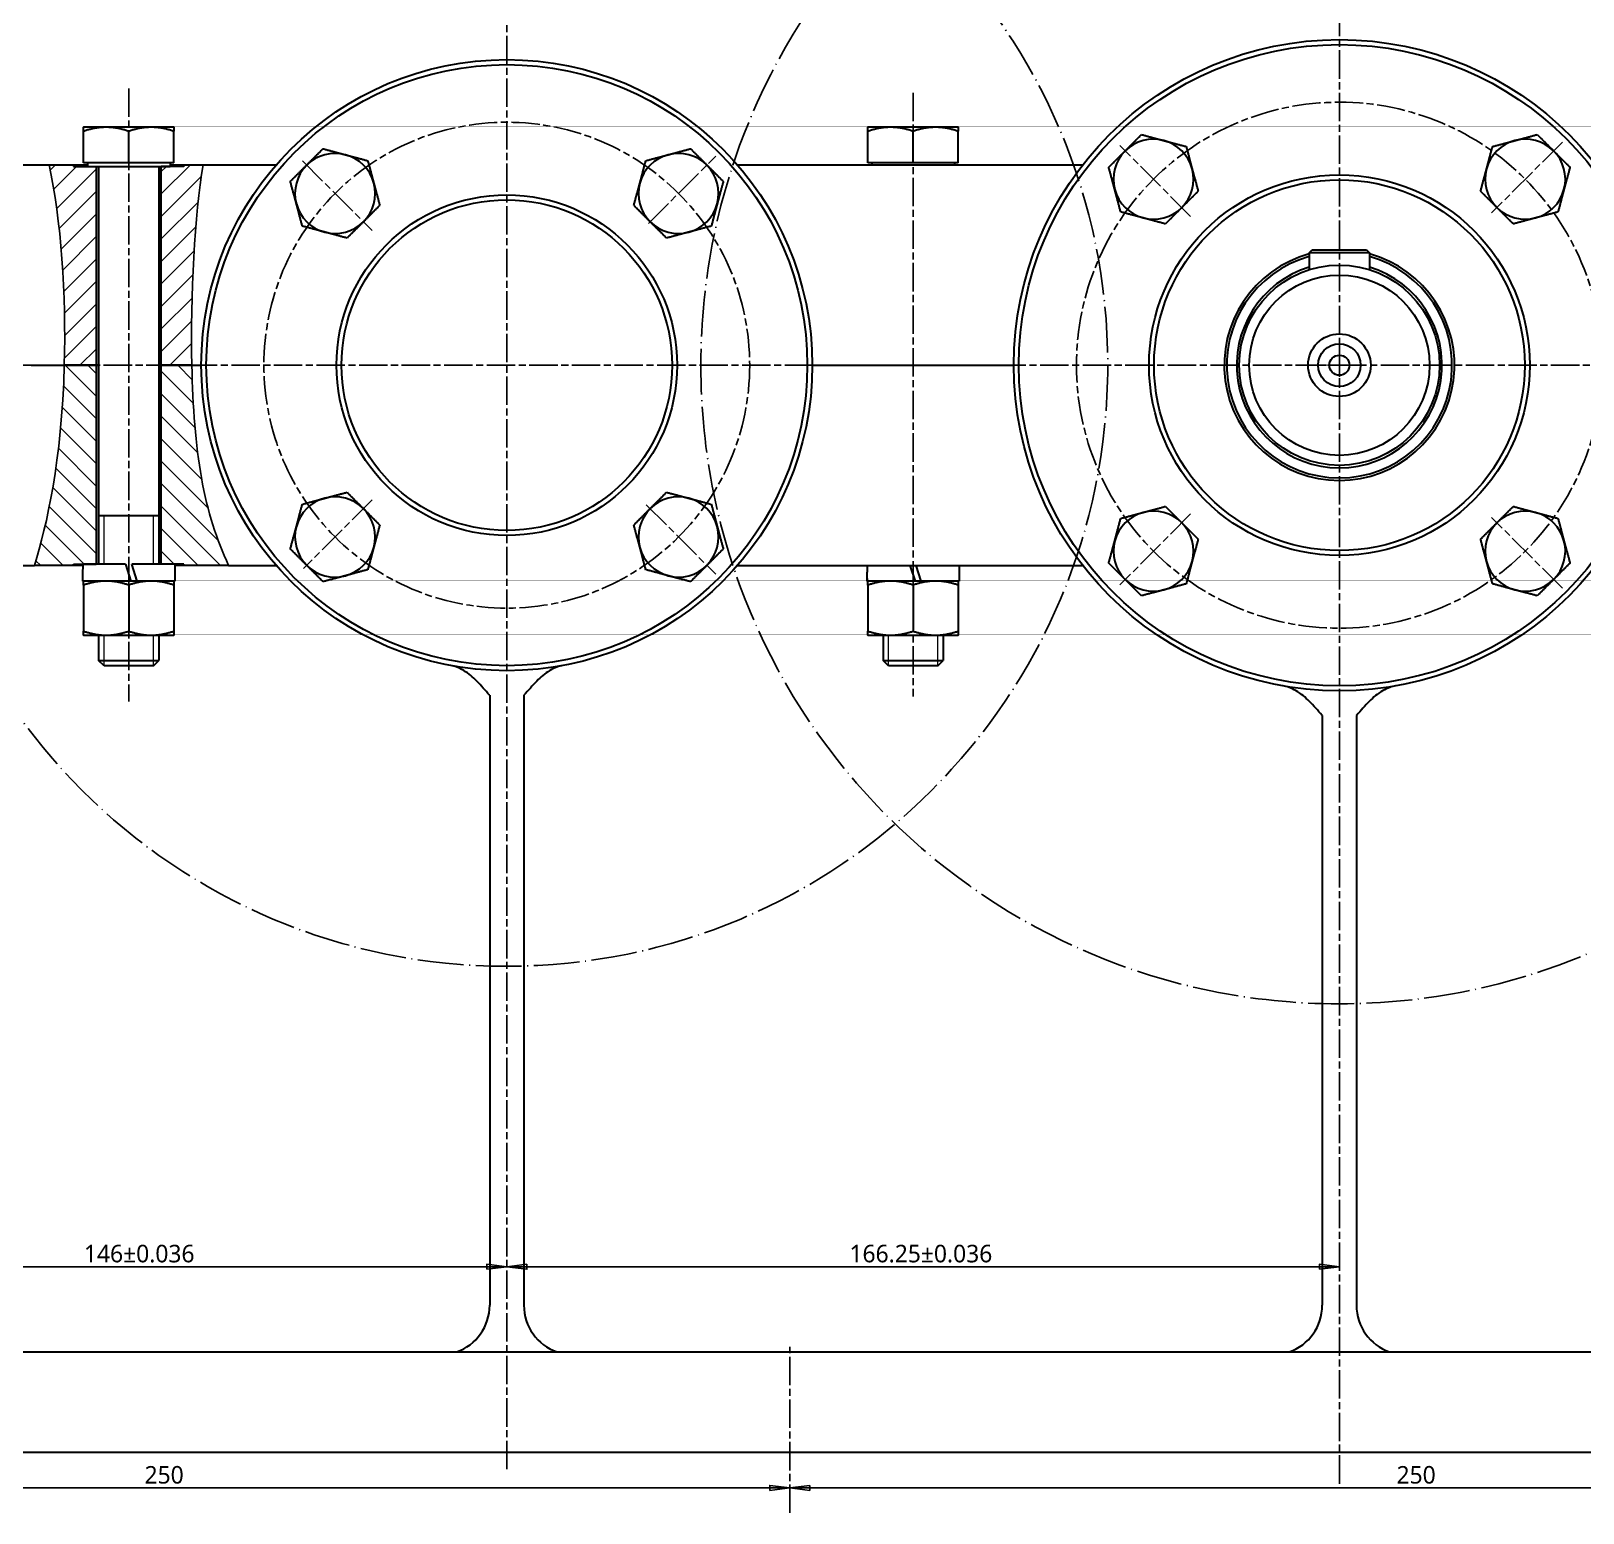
# Model space of a CAD drawing. Header units: millimetres. Extents: x -89 to 1313, y -72 to 900.
# Drawn here: x 196 to 505.9, y 394.2 to 690.1 of the extents above; entities that cross this region are included whole.
import ezdxf

# ---------------------------------------------------------------- set-up
doc = ezdxf.new("R2010")
doc.units = ezdxf.units.MM
doc.linetypes.add('CHAIN', pattern=[0.3543, 0.2362, -0.0295, 0.0591, -0.0295])
doc.linetypes.add('LONG_DASH_DOTTED', pattern=[0.6004, 0.4724, -0.0591, 0.0098, -0.0591])
for name, color, linetype, lineweight in [('中心标记 (ISO)', 7, 'LONG_DASH_DOTTED', 25), ('中心线 (ISO)', 7, 'CHAIN', 25), ('剖面线 (ISO)', 7, 'Continuous', 18), ('可见 (ISO)', 7, 'Continuous', 30), ('可见窄的 (ISO)', 7, 'Continuous', 9), ('尺寸 (ISO)', 7, 'Continuous', 25), ('折线 (ISO)', 7, 'Continuous', 25), ('草图几何图元 (ISO)', 7, 'Continuous', 25)]:
    doc.layers.add(name, color=color, linetype=linetype, lineweight=lineweight)
doc.styles.add('注释文本 (ISO)', font='Microsoft YaHei.ttf')
doc.dimstyles.new('默认 (GB)', dxfattribs={"dimtxt": 3.5, "dimasz": 4, "dimexe": 5, "dimexo": 0, "dimgap": 0.75, "dimtad": 1, "dimrnd": 1e-08, "dimdsep": 46, "dimtxsty": '注释文本 (ISO)', "dimblk": 'Filled-1', "dimcen": 0.09, "dimdle": 10, "dimclrd": 256, "dimclre": 256, "dimclrt": 256, "dimaunit": 1, "dimadec": 3, "dimazin": 2, "dimtfac": 1, "dimtmove": 0, "dimatfit": 3, "dimldrblk": 'Filled-1', "dimfxl": 1, "dimtolj": 1, "dimtzin": 0, "dimlwd": -1, "dimlwe": -1, "dimarcsym": 0})
pattern_1 = [(45, (0, 0), (-2.245064, 2.245064), [])]
pattern_2 = [(135, (0, 0), (-2.245064, -2.245064), [])]

# ---------------------------------------------------------------- blocks, each defined once
blk = doc.blocks.new('Filled-1')
at = {"color": 0}
for p, q in [((0, 0), (-1, 0.125)), ((-1, 0.125), (-1, -0.125)), ((-1, 0), (0, 0)), ((-1, -0.125), (0, 0))]:
    blk.add_line(p, q, dxfattribs=at)
at = {"color": 0, "flags": 128}
blk.add_lwpolyline([(-1, -0.125), (0, 0), (-1, 0.125), (-1, -0.125)], dxfattribs=at)
at = {"color": 0}
blk.add_solid([(-1, -0.125), (0, 0), (-1, 0.125), (-1, -0.125)], dxfattribs=at)
blk = doc.blocks.new('*D8')
at = {"layer": 'Defpoints', "color": 0, "transparency": 16777216}
for p in [(97.5, 410.78), (347.5, 399.2), (347.5, 399.2)]:
    blk.add_point(p, dxfattribs=at)
at = {"layer": '尺寸 (ISO)', "transparency": 16777216}
blk.add_line((101.5, 399.2), (343.5, 399.2), dxfattribs=at)
at = {"layer": '尺寸 (ISO)', "transparency": 16777216, "xscale": 4, "yscale": 4, "zscale": 4, "rotation": 180}
blk.add_blockref('Filled-1', (97.5, 399.2), dxfattribs=at)
at = {"layer": '尺寸 (ISO)', "transparency": 16777216, "xscale": 4, "yscale": 4, "zscale": 4}
blk.add_blockref('Filled-1', (347.5, 399.2), dxfattribs=at)
at = {"layer": '尺寸 (ISO)', "transparency": 16777216, "insert": (218.66, 403.57), "char_height": 3.5, "attachment_point": 1, "style": '注释文本 (ISO)'}
blk.add_mtext('\\A1;250', dxfattribs=at)
blk = doc.blocks.new('*D10')
at = {"layer": 'Defpoints', "color": 0, "transparency": 16777216}
for p in [(145, 443.35), (291, 443.35), (291, 443.35)]:
    blk.add_point(p, dxfattribs=at)
at = {"layer": '尺寸 (ISO)', "transparency": 16777216}
blk.add_line((149, 443.35), (287, 443.35), dxfattribs=at)
at = {"layer": '尺寸 (ISO)', "transparency": 16777216, "xscale": 4, "yscale": 4, "zscale": 4, "rotation": 180}
blk.add_blockref('Filled-1', (145, 443.35), dxfattribs=at)
at = {"layer": '尺寸 (ISO)', "transparency": 16777216, "xscale": 4, "yscale": 4, "zscale": 4}
blk.add_blockref('Filled-1', (291, 443.35), dxfattribs=at)
at = {"layer": '尺寸 (ISO)', "transparency": 16777216, "insert": (206.56, 447.74), "char_height": 3.5, "attachment_point": 1, "style": '注释文本 (ISO)'}
blk.add_mtext('\\A1;146±0.036', dxfattribs=at)
blk = doc.blocks.new('*D11')
at = {"layer": 'Defpoints', "color": 0, "transparency": 16777216}
for p in [(291, 443.35), (457.25, 443.35), (457.25, 443.35)]:
    blk.add_point(p, dxfattribs=at)
at = {"layer": '尺寸 (ISO)', "transparency": 16777216}
blk.add_line((295, 443.35), (453.25, 443.35), dxfattribs=at)
at = {"layer": '尺寸 (ISO)', "transparency": 16777216, "xscale": 4, "yscale": 4, "zscale": 4, "rotation": 180}
blk.add_blockref('Filled-1', (291, 443.35), dxfattribs=at)
at = {"layer": '尺寸 (ISO)', "transparency": 16777216, "xscale": 4, "yscale": 4, "zscale": 4}
blk.add_blockref('Filled-1', (457.25, 443.35), dxfattribs=at)
at = {"layer": '尺寸 (ISO)', "transparency": 16777216, "insert": (359.42, 447.74), "char_height": 3.5, "attachment_point": 1, "style": '注释文本 (ISO)'}
blk.add_mtext('\\A1;166.25±0.036', dxfattribs=at)
blk = doc.blocks.new('*D12')
at = {"layer": 'Defpoints', "color": 0, "transparency": 16777216}
for p in [(347.5, 399.2), (597.5, 399.2), (597.5, 399.2)]:
    blk.add_point(p, dxfattribs=at)
at = {"layer": '尺寸 (ISO)', "transparency": 16777216}
blk.add_line((351.5, 399.2), (593.5, 399.2), dxfattribs=at)
at = {"layer": '尺寸 (ISO)', "transparency": 16777216, "xscale": 4, "yscale": 4, "zscale": 4, "rotation": 180}
blk.add_blockref('Filled-1', (347.5, 399.2), dxfattribs=at)
at = {"layer": '尺寸 (ISO)', "transparency": 16777216, "xscale": 4, "yscale": 4, "zscale": 4}
blk.add_blockref('Filled-1', (597.5, 399.2), dxfattribs=at)
at = {"layer": '尺寸 (ISO)', "transparency": 16777216, "insert": (468.66, 403.57), "char_height": 3.5, "attachment_point": 1, "style": '注释文本 (ISO)'}
blk.add_mtext('\\A1;250', dxfattribs=at)

msp = doc.modelspace()

# ---------------------------------------------------------------- hatches: boundary and pattern name
at = {"layer": '剖面线 (ISO)'}
h = msp.add_hatch(dxfattribs=at)
h.set_pattern_fill('ANSI31', color=256, scale=25.4, style=0)
h.set_pattern_definition(pattern_1)
edge = h.paths.add_edge_path()
edge.add_spline(control_points=[(202.6414, 623.3539), (203.0304, 637.4874), (202.0024, 652.4348), (199.586, 663.3539)], knot_values=[0.05027142, 0.05027142, 0.05027142, 0.05027142, 4.28622784, 4.28622784, 4.28622784, 4.28622784], degree=3, periodic=0)
edge.add_line((199.586, 663.3539), (204.4967, 663.3539))
edge.add_line((204.4967, 663.3539), (204.4967, 663.0539))
edge.add_line((204.4967, 663.0539), (208.9967, 663.0539))
edge.add_line((208.9967, 663.0539), (208.9967, 623.3539))
edge.add_line((208.9967, 623.3539), (202.6414, 623.3539))
h = msp.add_hatch(dxfattribs=at)
h.set_pattern_fill('ANSI31', color=256, scale=25.4, style=0)
h.set_pattern_definition(pattern_1)
edge = h.paths.add_edge_path()
edge.add_spline(control_points=[(230.3716, 663.3539), (228.671, 653.5171), (227.8233, 637.2469), (228.1096, 623.3539)], knot_values=[0, 0, 0, 0, 2.99481282, 2.99481282, 2.99481282, 2.99481282], degree=3, periodic=0)
edge.add_line((228.1096, 623.3539), (221.9967, 623.3539))
edge.add_line((221.9967, 623.3539), (221.9967, 663.0539))
edge.add_line((221.9967, 663.0539), (226.4967, 663.0539))
edge.add_line((226.4967, 663.0539), (226.4967, 663.3539))
edge.add_line((226.4967, 663.3539), (230.3716, 663.3539))
h = msp.add_hatch(dxfattribs=at)
h.set_pattern_fill('ANSI31', color=256, scale=25.4, angle=90, style=0)
h.set_pattern_definition(pattern_2)
edge = h.paths.add_edge_path()
edge.add_spline(control_points=[(196.6997, 583.3539), (199.1386, 591.537), (202.1109, 604.0732), (202.6414, 623.3539)], knot_values=[0, 0, 0, 0, 2.56165419, 2.56165419, 2.56165419, 2.56165419], degree=3, periodic=0)
edge.add_line((202.6414, 623.3539), (208.9967, 623.3539))
edge.add_line((208.9967, 623.3539), (208.9967, 583.6539))
edge.add_line((208.9967, 583.6539), (204.4967, 583.6539))
edge.add_line((204.4967, 583.6539), (204.4967, 583.3539))
edge.add_line((204.4967, 583.3539), (196.6997, 583.3539))
h = msp.add_hatch(dxfattribs=at)
h.set_pattern_fill('ANSI31', color=256, scale=25.4, angle=90, style=0)
h.set_pattern_definition(pattern_2)
edge = h.paths.add_edge_path()
edge.add_spline(control_points=[(228.1096, 623.3539), (228.2818, 614.9998), (228.8575, 607.4138), (231.2629, 593.876), (233.0752, 588.6537), (235.457, 583.3539)], knot_values=[0.05111608, 0.05111608, 0.05111608, 0.05111608, 2.56709671, 2.56709671, 5.28113389, 5.28113389, 5.28113389, 5.28113389], degree=3, periodic=0)
edge.add_line((235.457, 583.3539), (226.4967, 583.3539))
edge.add_line((226.4967, 583.3539), (226.4967, 583.6539))
edge.add_line((226.4967, 583.6539), (221.9967, 583.6539))
edge.add_line((221.9967, 583.6539), (221.9967, 623.3539))
edge.add_line((221.9967, 623.3539), (228.1096, 623.3539))

# ---------------------------------------------------------------- linework, layer by layer
at = {"layer": '中心标记 (ISO)', "linetype": 'CHAIN', "ltscale": 23.990969}
for p, q in [((427.5482, 653.0524), (413.4196, 667.2079)), ((501.7944, 667.9016), (487.6523, 653.7595)), ((250.218, 664.1326), (264.1267, 650.2239)), ((319.2678, 651.625), (332.716, 665.0732)), ((264.1267, 596.4838), (250.4339, 582.791)), ((318.8507, 595.4999), (332.716, 581.6346)), ((427.5482, 593.6554), (413.4196, 579.4999)), ((501.7944, 578.8062), (487.6523, 592.9483))]:
    msp.add_line(p, q, dxfattribs=at)
at = {"layer": '中心标记 (ISO)', "linetype": 'CHAIN', "ltscale": 10.000767}
for p, q in [((457.2467, 627.8539), (457.2467, 618.8539)), ((461.7467, 623.3539), (452.7467, 623.3539))]:
    msp.add_line(p, q, dxfattribs=at)
at = {"layer": '中心线 (ISO)', "ltscale": 23.990969}
for p, q in [((290.9967, 402.9335), (290.9967, 695.9933)), ((457.2467, 400.0517), (457.2467, 694.5917)), ((215.4967, 678.6035), (215.4967, 556.2394)), ((372.1217, 677.7575), (372.1217, 557.2262)), ((40.4967, 623.3539), (654.4967, 623.3539)), ((347.4967, 394.2076), (347.4967, 427.3539))]:
    msp.add_line(p, q, dxfattribs=at)
for centre, radius in [((457.2467, 623.3539), 52.5), ((290.9967, 623.3539), 48.5)]:
    msp.add_circle(centre, radius, dxfattribs=at)
at = {"layer": '可见 (ISO)'}
for p, q in [((210.9967, 670.854), (206.4967, 670.854)), ((206.4967, 663.754), (206.4967, 670.0501)), ((219.9967, 670.854), (210.9967, 670.854)), ((215.4967, 663.754), (215.4967, 670.0501)), ((224.4967, 670.854), (219.9967, 670.854)), ((224.4967, 663.754), (224.4967, 670.0501)), ((367.6217, 670.854), (363.1217, 670.854)), ((363.1217, 663.754), (363.1217, 670.0501)), ((376.6217, 670.854), (367.6217, 670.854)), ((372.1217, 663.754), (372.1217, 670.0501)), ((381.1217, 670.854), (376.6217, 670.854)), ((381.1217, 663.754), (381.1217, 670.0501)), ((176.6353, 663.3539), (199.586, 663.3539)), ((199.586, 663.3539), (207.2467, 663.3539)), ((204.4967, 663.3539), (204.4967, 663.0539)), ((215.4967, 663.754), (206.4967, 663.754)), ((207.2467, 663.754), (207.2467, 663.0539)), ((224.4967, 663.754), (215.4967, 663.754)), ((223.7467, 663.754), (223.7467, 663.0539)), ((223.7467, 663.3539), (230.3716, 663.3539)), ((226.4967, 663.3539), (226.4967, 663.0539)), ((230.3716, 663.3539), (244.9424, 663.3539)), ((337.051, 663.3539), (406.012, 663.3539)), ((372.1217, 663.754), (363.1217, 663.754)), ((363.8717, 663.754), (363.8717, 663.3539)), ((381.1217, 663.754), (372.1217, 663.754)), ((380.3717, 663.754), (380.3717, 663.3539)), ((204.4967, 663.0539), (208.9967, 663.0539)), ((207.2467, 663.0539), (223.7467, 663.0539)), ((208.9967, 663.0539), (208.9967, 623.3539)), ((209.4967, 663.0539), (209.4967, 583.6539)), ((221.4967, 663.0539), (221.4967, 583.6539)), ((221.9967, 623.3539), (221.9967, 663.0539)), ((226.4967, 663.0539), (221.9967, 663.0539)), ((451.2467, 645.7539), (451.8467, 646.3539)), ((451.2467, 645.7539), (451.2467, 642.4327)), ((463.2467, 645.7539), (451.2467, 645.7539)), ((451.8467, 646.3539), (462.6467, 646.3539)), ((462.6467, 646.3539), (463.2467, 645.7539)), ((463.2467, 645.7539), (463.2467, 642.4327)), ((195.9967, 623.3539), (202.6414, 623.3539)), ((195.9967, 623.3539), (202.6414, 623.3539)), ((202.6414, 623.3539), (208.9967, 623.3539)), ((208.9967, 623.3539), (202.6414, 623.3539)), ((208.9967, 623.3539), (208.9967, 583.6539)), ((208.9967, 623.3539), (209.4967, 623.3539)), ((209.4967, 623.3539), (208.9967, 623.3539)), ((221.4967, 623.3539), (221.9967, 623.3539)), ((221.9967, 623.3539), (221.4967, 623.3539)), ((221.9967, 623.3539), (228.1096, 623.3539)), ((221.9967, 583.6539), (221.9967, 623.3539)), ((228.1096, 623.3539), (221.9967, 623.3539)), ((228.1096, 623.3539), (229.9967, 623.3539)), ((228.1096, 623.3539), (229.9967, 623.3539)), ((351.9967, 623.3539), (392.2467, 623.3539)), ((351.9967, 623.3539), (392.2467, 623.3539)), ((209.4967, 593.3539), (221.4967, 593.3539)), ((176.6353, 583.3539), (196.6997, 583.3539)), ((206.3176, 583.3539), (196.6997, 583.3539)), ((204.4967, 583.6539), (208.9967, 583.6539)), ((204.4967, 583.3539), (204.4967, 583.6539)), ((214.8707, 583.6539), (206.3116, 583.6539)), ((214.8707, 583.6539), (215.9439, 580.2539)), ((224.6907, 583.6539), (216.1107, 583.6539)), ((217.2098, 580.2539), (216.1107, 583.6539)), ((226.4967, 583.6539), (221.9967, 583.6539)), ((224.6907, 583.6539), (224.6967, 580.2539)), ((235.457, 583.3539), (224.6967, 583.3539)), ((226.4967, 583.3539), (226.4967, 583.6539)), ((235.457, 583.3539), (244.9424, 583.3539)), ((337.051, 583.3539), (406.012, 583.3539)), ((371.5017, 583.3539), (372.509, 580.2539)), ((373.749, 580.2539), (372.7417, 583.3539)), ((381.3217, 583.3539), (381.3217, 580.2539)), ((206.2967, 581.4457), (206.2967, 580.2539)), ((206.3049, 580.2539), (206.2967, 580.2539)), ((206.4418, 580.2539), (206.3049, 580.2539)), ((224.6967, 580.2539), (206.4418, 580.2539)), ((362.9217, 581.4457), (362.9217, 580.2539)), ((362.9299, 580.2539), (362.9217, 580.2539)), ((363.0668, 580.2539), (362.9299, 580.2539)), ((381.3217, 580.2539), (363.0668, 580.2539)), ((206.4967, 579.45), (206.4967, 570.2577)), ((215.4967, 579.45), (215.4967, 570.2577)), ((224.4967, 579.45), (224.4967, 570.2577)), ((363.1217, 579.45), (363.1217, 570.2577)), ((372.1217, 579.45), (372.1217, 570.2577)), ((381.1217, 579.45), (381.1217, 570.2577)), ((206.4967, 569.4539), (210.9967, 569.4539)), ((209.4967, 569.4539), (209.4967, 564.4275)), ((210.9967, 569.4539), (219.9967, 569.4539)), ((219.9967, 569.4539), (224.4967, 569.4539)), ((221.4967, 569.4539), (221.4967, 564.4275)), ((363.1217, 569.4539), (367.6217, 569.4539)), ((366.1217, 569.4539), (366.1217, 564.4275)), ((367.6217, 569.4539), (376.6217, 569.4539)), ((376.6217, 569.4539), (381.1217, 569.4539)), ((378.1217, 569.4539), (378.1217, 564.4275)), ((209.4967, 564.4275), (221.4967, 564.4275)), ((210.5703, 563.3539), (209.4967, 564.4275)), ((220.4232, 563.3539), (221.4967, 564.4275)), ((366.1217, 564.4275), (378.1217, 564.4275)), ((367.1953, 563.3539), (366.1217, 564.4275)), ((377.0482, 563.3539), (378.1217, 564.4275)), ((220.4232, 563.3539), (210.5703, 563.3539)), ((377.0482, 563.3539), (367.1953, 563.3539)), ((287.5784, 557.4425), (287.5784, 435.6689)), ((294.4151, 557.4425), (294.4151, 435.6689)), ((453.8284, 553.4374), (453.8284, 435.6689)), ((460.6651, 553.4374), (460.6651, 435.6689)), ((85.4967, 426.3539), (538.4608, 426.3539)), ((85.4967, 406.3539), (547.7744, 406.3539))]:
    msp.add_line(p, q, dxfattribs=at)
for centre, radius in [((457.2467, 623.3539), 65), ((457.2467, 623.3539), 64), ((290.9967, 623.3539), 61), ((290.9967, 623.3539), 60), ((457.2467, 623.3539), 38), ((457.2467, 623.3539), 37), ((290.9967, 623.3539), 34), ((290.9967, 623.3539), 33), ((457.2467, 623.3539), 20), ((457.2467, 623.3539), 18), ((457.2467, 623.3539), 6.25), ((457.2467, 623.3539), 4.25), ((457.2467, 623.3539), 2)]:
    msp.add_circle(centre, radius, dxfattribs=at)
for centre, radius, start, end in [((211.6538, 608.8537), 142.2823, 95.176584, 157.570975), ((420.1236, 660.477), 8, 75, 135), ((420.1236, 660.477), 8, 15, 75), ((494.3698, 660.477), 8, 105, 165), ((494.3698, 660.477), 8, 45, 105), ((256.702, 657.6486), 8, 135, 195), ((256.702, 657.6486), 8, 75, 135), ((256.702, 657.6486), 8, 15, 75), ((325.2914, 657.6486), 8, 105, 165), ((325.2914, 657.6486), 8, 45, 105), ((325.2914, 657.6486), 8, 345, 45), ((420.1236, 660.477), 8, 135, 195), ((494.3698, 660.477), 8, 345, 45), ((420.1236, 660.477), 8, 315, 15), ((494.3698, 660.477), 8, 165, 225), ((256.702, 657.6486), 8, 315, 15), ((325.2914, 657.6486), 8, 165, 225), ((420.1236, 660.477), 8, 195, 255), ((494.3698, 660.477), 8, 285, 345), ((256.702, 657.6486), 8, 195, 255), ((325.2914, 657.6486), 8, 285, 345), ((420.1236, 660.477), 8, 255, 315), ((494.3698, 660.477), 8, 225, 285), ((256.702, 657.6486), 8, 255, 315), ((325.2914, 657.6486), 8, 225, 285), ((457.2467, 623.3539), 23, 105.121665, 74.878335), ((457.2467, 623.3539), 22.5, 105.46601, 74.53399), ((457.2467, 623.3539), 20.5, 107.018647, 72.981353), ((256.702, 589.0592), 8, 105, 165), ((256.702, 589.0592), 8, 45, 105), ((325.2914, 589.0592), 8, 75, 135), ((325.2914, 589.0592), 8, 15, 75), ((256.702, 589.0592), 8, 345, 45), ((325.2914, 589.0592), 8, 135, 195), ((420.1236, 586.2308), 8, 105, 165), ((420.1236, 586.2308), 8, 45, 105), ((494.3698, 586.2308), 8, 75, 135), ((494.3698, 586.2308), 8, 15, 75), ((256.702, 589.0592), 8, 165, 225), ((325.2914, 589.0592), 8, 315, 15), ((420.1236, 586.2308), 8, 345, 45), ((494.3698, 586.2308), 8, 135, 195), ((256.702, 589.0592), 8, 285, 345), ((325.2914, 589.0592), 8, 195, 255), ((420.1236, 586.2308), 8, 165, 225), ((494.3698, 586.2308), 8, 315, 15), ((256.702, 589.0592), 8, 225, 285), ((325.2914, 589.0592), 8, 255, 315), ((420.1236, 586.2308), 8, 285, 345), ((494.3698, 586.2308), 8, 195, 255), ((420.1236, 586.2308), 8, 225, 285), ((494.3698, 586.2308), 8, 255, 315), ((277.7103, 435.6689), 9.8681, 289.273142, 0), ((304.2832, 435.6689), 9.8681, 180, 250.726858), ((443.9603, 435.6689), 9.8681, 289.273142, 0), ((470.5332, 435.6689), 9.8681, 180, 250.726858)]:
    msp.add_arc(centre, radius, start, end, dxfattribs=at)
for centre, start_param in [((215.4967, 581.4457), 1.49284202), ((372.1217, 581.4457), 1.50335391)]:
    msp.add_ellipse(centre, major_axis=(0, 28.3147), ratio=0.3249197, start_param=start_param, end_param=1.61290127, dxfattribs=at)
for points in [[(206.4967, 670.0501), (206.4967, 670.854), (206.4967, 670.854)], [(210.9967, 670.854), (208.9083, 670.854), (206.4967, 670.0501)], [(215.4967, 670.0501), (213.0852, 670.854), (210.9967, 670.854)], [(219.9967, 670.854), (217.9083, 670.854), (215.4967, 670.0501)], [(224.4967, 670.0501), (222.0852, 670.854), (219.9967, 670.854)], [(224.4967, 670.854), (224.4967, 670.854), (224.4967, 670.0501)], [(363.1217, 670.0501), (363.1217, 670.854), (363.1217, 670.854)], [(367.6217, 670.854), (365.5333, 670.854), (363.1217, 670.0501)], [(372.1217, 670.0501), (369.7102, 670.854), (367.6217, 670.854)], [(376.6217, 670.854), (374.5333, 670.854), (372.1217, 670.0501)], [(381.1217, 670.0501), (378.7102, 670.854), (376.6217, 670.854)], [(381.1217, 670.854), (381.1217, 670.854), (381.1217, 670.0501)], [(414.4668, 666.1338), (415.9825, 667.6496), (417.7327, 669.3998)], [(417.7327, 669.3998), (420.1236, 668.7592), (422.1942, 668.2044)], [(492.2993, 668.2044), (494.3698, 668.7592), (496.7607, 669.3998)], [(496.7607, 669.3998), (498.5109, 667.6496), (500.0267, 666.1338)], [(251.0452, 663.3054), (252.5609, 664.8212), (254.3112, 666.5714)], [(254.3112, 666.5714), (256.702, 665.9308), (258.7726, 665.376)], [(323.2208, 665.376), (325.2914, 665.9308), (327.6823, 666.5714)], [(327.6823, 666.5714), (329.4325, 664.8212), (330.9482, 663.3054)], [(422.1942, 668.2044), (424.2647, 667.6496), (426.6556, 667.009)], [(426.6556, 667.009), (427.2962, 664.6181), (427.851, 662.5475)], [(486.6424, 662.5475), (487.1972, 664.6181), (487.8378, 667.009)], [(487.8378, 667.009), (490.2287, 667.6496), (492.2993, 668.2044)], [(247.7792, 660.0394), (249.5294, 661.7897), (251.0452, 663.3054)], [(258.7726, 665.376), (260.8431, 664.8212), (263.234, 664.1805)], [(263.234, 664.1805), (263.8746, 661.7897), (264.4294, 659.7191)], [(317.564, 659.7191), (318.1188, 661.7897), (318.7594, 664.1805)], [(318.7594, 664.1805), (321.1503, 664.8212), (323.2208, 665.376)], [(330.9482, 663.3054), (332.464, 661.7897), (334.2142, 660.0394)], [(411.2008, 662.8679), (412.951, 664.6181), (414.4668, 666.1338)], [(500.0267, 666.1338), (501.5424, 664.6181), (503.2927, 662.8679)], [(412.3962, 658.4064), (411.8414, 660.477), (411.2008, 662.8679)], [(427.851, 662.5475), (428.4058, 660.477), (429.0464, 658.0861)], [(485.447, 658.0861), (486.0876, 660.477), (486.6424, 662.5475)], [(503.2927, 662.8679), (502.652, 660.477), (502.0972, 658.4064)], [(248.9746, 655.578), (248.4198, 657.6486), (247.7792, 660.0394)], [(264.4294, 659.7191), (264.9842, 657.6486), (265.6249, 655.2577)], [(316.3686, 655.2577), (317.0092, 657.6486), (317.564, 659.7191)], [(334.2142, 660.0394), (333.5736, 657.6486), (333.0188, 655.578)], [(413.5916, 653.945), (412.951, 656.3359), (412.3962, 658.4064)], [(429.0464, 658.0861), (427.2962, 656.3359), (425.7805, 654.8201)], [(488.713, 654.8201), (487.1972, 656.3359), (485.447, 658.0861)], [(502.0972, 658.4064), (501.5424, 656.3359), (500.9018, 653.945)], [(250.1701, 651.1166), (249.5294, 653.5075), (248.9746, 655.578)], [(265.6249, 655.2577), (263.8746, 653.5075), (262.3589, 651.9917)], [(319.6345, 651.9917), (318.1188, 653.5075), (316.3686, 655.2577)], [(333.0188, 655.578), (332.464, 653.5075), (331.8234, 651.1166)], [(418.0531, 652.7496), (415.9825, 653.3044), (413.5916, 653.945)], [(425.7805, 654.8201), (424.2647, 653.3044), (422.5145, 651.5542)], [(491.979, 651.5542), (490.2287, 653.3044), (488.713, 654.8201)], [(500.9018, 653.945), (498.5109, 653.3044), (496.4404, 652.7496)], [(254.6315, 649.9212), (252.5609, 650.476), (250.1701, 651.1166)], [(262.3589, 651.9917), (260.8431, 650.476), (259.0929, 648.7257)], [(322.9005, 648.7257), (321.1503, 650.476), (319.6345, 651.9917)], [(331.8234, 651.1166), (329.4325, 650.476), (327.3619, 649.9212)], [(422.5145, 651.5542), (420.1236, 652.1948), (418.0531, 652.7496)], [(496.4404, 652.7496), (494.3698, 652.1948), (491.979, 651.5542)], [(259.0929, 648.7257), (256.702, 649.3664), (254.6315, 649.9212)], [(327.3619, 649.9212), (325.2914, 649.3664), (322.9005, 648.7257)], [(248.9746, 591.1298), (249.5294, 593.2003), (250.1701, 595.5912)], [(250.1701, 595.5912), (252.5609, 596.2318), (254.6315, 596.7866)], [(254.6315, 596.7866), (256.702, 597.3414), (259.0929, 597.982)], [(259.0929, 597.982), (260.8431, 596.2318), (262.3589, 594.7161)], [(319.6345, 594.7161), (321.1503, 596.2318), (322.9005, 597.982)], [(322.9005, 597.982), (325.2914, 597.3414), (327.3619, 596.7866)], [(327.3619, 596.7866), (329.4325, 596.2318), (331.8234, 595.5912)], [(331.8234, 595.5912), (332.464, 593.2003), (333.0188, 591.1298)], [(418.0531, 593.9582), (420.1236, 594.513), (422.5145, 595.1536)], [(422.5145, 595.1536), (424.2647, 593.4034), (425.7805, 591.8876)], [(488.713, 591.8876), (490.2287, 593.4034), (491.979, 595.1536)], [(491.979, 595.1536), (494.3698, 594.513), (496.4404, 593.9582)], [(262.3589, 594.7161), (263.8746, 593.2003), (265.6249, 591.4501)], [(316.3686, 591.4501), (318.1188, 593.2003), (319.6345, 594.7161)], [(412.3962, 588.3013), (412.951, 590.3719), (413.5916, 592.7628)], [(413.5916, 592.7628), (415.9825, 593.4034), (418.0531, 593.9582)], [(496.4404, 593.9582), (498.5109, 593.4034), (500.9018, 592.7628)], [(500.9018, 592.7628), (501.5424, 590.3719), (502.0972, 588.3013)], [(247.7792, 586.6683), (248.4198, 589.0592), (248.9746, 591.1298)], [(265.6249, 591.4501), (264.9842, 589.0592), (264.4294, 586.9887)], [(317.564, 586.9887), (317.0092, 589.0592), (316.3686, 591.4501)], [(333.0188, 591.1298), (333.5736, 589.0592), (334.2142, 586.6683)], [(425.7805, 591.8876), (427.2962, 590.3719), (429.0464, 588.6216)], [(485.447, 588.6216), (487.1972, 590.3719), (488.713, 591.8876)], [(251.0452, 583.4024), (249.5294, 584.9181), (247.7792, 586.6683)], [(264.4294, 586.9887), (263.8746, 584.9181), (263.234, 582.5272)], [(318.7594, 582.5272), (318.1188, 584.9181), (317.564, 586.9887)], [(334.2142, 586.6683), (332.464, 584.9181), (330.9482, 583.4024)], [(411.2008, 583.8399), (411.8414, 586.2308), (412.3962, 588.3013)], [(429.0464, 588.6216), (428.4058, 586.2308), (427.851, 584.1602)], [(486.6424, 584.1602), (486.0876, 586.2308), (485.447, 588.6216)], [(502.0972, 588.3013), (502.652, 586.2308), (503.2927, 583.8399)], [(254.3112, 580.1364), (252.5609, 581.8866), (251.0452, 583.4024)], [(330.9482, 583.4024), (329.4325, 581.8866), (327.6823, 580.1364)], [(414.4668, 580.5739), (412.951, 582.0897), (411.2008, 583.8399)], [(427.851, 584.1602), (427.2962, 582.0897), (426.6556, 579.6988)], [(487.8378, 579.6988), (487.1972, 582.0897), (486.6424, 584.1602)], [(503.2927, 583.8399), (501.5424, 582.0897), (500.0267, 580.5739)], [(206.4967, 579.45), (206.4967, 580.2539), (206.4967, 580.2539)], [(210.9967, 580.2539), (208.9083, 580.2539), (206.4967, 579.45)], [(215.4967, 579.45), (213.0852, 580.2539), (210.9967, 580.2539)], [(219.9967, 580.2539), (217.9083, 580.2539), (215.4967, 579.45)], [(224.4967, 579.45), (222.0852, 580.2539), (219.9967, 580.2539)], [(224.4967, 580.2539), (224.4967, 580.2539), (224.4967, 579.45)], [(258.7726, 581.3318), (256.702, 580.777), (254.3112, 580.1364)], [(263.234, 582.5272), (260.8431, 581.8866), (258.7726, 581.3318)], [(323.2208, 581.3318), (321.1503, 581.8866), (318.7594, 582.5272)], [(327.6823, 580.1364), (325.2914, 580.777), (323.2208, 581.3318)], [(363.1217, 579.45), (363.1217, 580.2539), (363.1217, 580.2539)], [(367.6217, 580.2539), (365.5333, 580.2539), (363.1217, 579.45)], [(372.1217, 579.45), (369.7102, 580.2539), (367.6217, 580.2539)], [(376.6217, 580.2539), (374.5333, 580.2539), (372.1217, 579.45)], [(381.1217, 579.45), (378.7102, 580.2539), (376.6217, 580.2539)], [(381.1217, 580.2539), (381.1217, 580.2539), (381.1217, 579.45)], [(417.7327, 577.3079), (415.9825, 579.0582), (414.4668, 580.5739)], [(426.6556, 579.6988), (424.2647, 579.0582), (422.1942, 578.5034)], [(492.2993, 578.5034), (490.2287, 579.0582), (487.8378, 579.6988)], [(500.0267, 580.5739), (498.5109, 579.0582), (496.7607, 577.3079)], [(422.1942, 578.5034), (420.1236, 577.9486), (417.7327, 577.3079)], [(496.7607, 577.3079), (494.3698, 577.9486), (492.2993, 578.5034)], [(206.4967, 570.2577), (208.9083, 569.4539), (210.9967, 569.4539)], [(206.4967, 569.4539), (206.4967, 569.4539), (206.4967, 570.2577)], [(210.9967, 569.4539), (213.0852, 569.4539), (215.4967, 570.2577)], [(215.4967, 570.2577), (217.9083, 569.4539), (219.9967, 569.4539)], [(219.9967, 569.4539), (222.0852, 569.4539), (224.4967, 570.2577)], [(224.4967, 570.2577), (224.4967, 569.4539), (224.4967, 569.4539)], [(363.1217, 570.2577), (365.5333, 569.4539), (367.6217, 569.4539)], [(363.1217, 569.4539), (363.1217, 569.4539), (363.1217, 570.2577)], [(367.6217, 569.4539), (369.7102, 569.4539), (372.1217, 570.2577)], [(372.1217, 570.2577), (374.5333, 569.4539), (376.6217, 569.4539)], [(376.6217, 569.4539), (378.7102, 569.4539), (381.1217, 570.2577)], [(381.1217, 570.2577), (381.1217, 569.4539), (381.1217, 569.4539)]]:
    msp.add_rational_spline(points, [1, 1.0379548493, 1], degree=2, dxfattribs=at)
for points, knots in [([(287.5784, 557.4425), (287.5751, 557.446), (287.5719, 557.4496), (286.689, 558.427), (285.8873, 559.392), (284.2502, 561.046), (283.4011, 561.7933), (281.4135, 562.9773), (280.5401, 563.2525), (279.8332, 563.3841)], [-0.00144253, -0.00144253, -0.00144253, -0.00144253, 0, 0, 0.39369195, 0.39369195, 0.7240976, 0.7240976, 1.05898625, 1.05898625, 1.05898625, 1.05898625]), ([(302.1603, 563.3841), (301.4533, 563.2525), (300.5799, 562.9773), (298.5923, 561.7933), (297.7432, 561.046), (296.1062, 559.392), (295.3044, 558.427), (294.4215, 557.4496), (294.4183, 557.446), (294.4151, 557.4425)], [0, 0, 0, 0, 0.215722575, 0.215722575, 0.42855737, 0.42855737, 0.682158804, 0.682158804, 0.68308803, 0.68308803, 0.68308803, 0.68308803]), ([(453.8284, 553.4374), (453.8251, 553.4409), (453.8219, 553.4445), (452.9353, 554.4204), (452.1284, 555.3817), (450.4763, 557.0288), (449.6158, 557.7744), (447.59, 558.9526), (446.7146, 559.2091), (446.0309, 559.3289)], [-0.00143831, -0.00143831, -0.00143831, -0.00143831, 0, 0, 0.39411491, 0.39411491, 0.72546026, 0.72546026, 1.06498726, 1.06498726, 1.06498726, 1.06498726]), ([(468.4626, 559.3289), (467.7788, 559.2091), (466.9035, 558.9526), (464.8776, 557.7744), (464.0171, 557.0288), (462.365, 555.3817), (461.5581, 554.4204), (460.6715, 553.4445), (460.6683, 553.4409), (460.6651, 553.4374)], [0, 0, 0, 0, 0.208254777, 0.208254777, 0.411491194, 0.411491194, 0.653228413, 0.653228413, 0.654110624, 0.654110624, 0.654110624, 0.654110624])]:
    msp.add_open_spline(points, degree=3, knots=knots, dxfattribs=at)
at = {"layer": '可见窄的 (ISO)'}
for p, q in [((210.5467, 593.3539), (210.5467, 583.6539)), ((220.4467, 583.6539), (220.4467, 593.3539)), ((210.5467, 569.4539), (210.5467, 563.3774)), ((220.4467, 563.3774), (220.4467, 569.4539)), ((367.1717, 569.4539), (367.1717, 563.3774)), ((377.0717, 563.3774), (377.0717, 569.4539))]:
    msp.add_line(p, q, dxfattribs=at)
at = {"layer": '折线 (ISO)'}
for points in [[(202.6414, 623.3539), (203.0304, 637.4874), (202.0024, 652.4348), (199.586, 663.3539)], [(230.3716, 663.3539), (228.671, 653.5171), (227.8233, 637.2469), (228.1096, 623.3539)], [(196.6997, 583.3539), (199.1386, 591.537), (202.1109, 604.0732), (202.6414, 623.3539)]]:
    msp.add_open_spline(points, degree=3, dxfattribs=at)
msp.add_open_spline([(228.1096, 623.3539), (228.2818, 614.9998), (228.8575, 607.4138), (231.2629, 593.876), (233.0752, 588.6537), (235.457, 583.3539)], degree=3, knots=[0.05111608, 0.05111608, 0.05111608, 0.05111608, 2.56709671, 2.56709671, 5.28113389, 5.28113389, 5.28113389, 5.28113389], dxfattribs=at)
at = {"layer": '草图几何图元 (ISO)', "linetype": 'LONG_DASH_DOTTED', "ltscale": 19.337498}
msp.add_circle((457.2467, 623.3539), 127.5, dxfattribs=at)
at = {"layer": '草图几何图元 (ISO)', "linetype": 'LONG_DASH_DOTTED', "ltscale": 19.319998}
msp.add_circle((290.9967, 623.3539), 120, dxfattribs=at)

# ---------------------------------------------------------------- dimensions: what is measured, and where the dimension line sits
at = {"layer": '尺寸 (ISO)'}
for base, p1, p2, override, picture, middle in [((290.9967, 443.3539), (144.9967, 443.3539), (290.9967, 443.3539), {"dimgap": 0.75, "dimdec": 2, "dimse1": 1, "dimse2": 1, "dimtol": 1, "dimlim": 0, "dimtp": 0.036, "dimtm": 0.036, "dimtdec": 3, "dimtofl": 0, "dimatfit": 1}, '*D10', (217.9967, 443.3539)), ((457.2467, 443.3539), (290.9967, 443.3539), (457.2467, 443.3539), {"dimgap": 0.75, "dimdec": 2, "dimse1": 1, "dimse2": 1, "dimtol": 1, "dimlim": 0, "dimtp": 0.036, "dimtm": 0.036, "dimtdec": 3, "dimtofl": 0, "dimatfit": 1}, '*D11', (374.1217, 443.3539)), ((347.4967, 399.1983), (97.4967, 410.7807), (347.4967, 399.1983), {"dimgap": 0.75, "dimdec": 2, "dimse1": 1, "dimse2": 1, "dimtol": 0, "dimlim": 0, "dimtp": 0, "dimtm": 0, "dimtdec": 2, "dimtofl": 0, "dimatfit": 1}, '*D8', (222.4967, 399.1983)), ((597.4967, 399.1983), (347.4967, 399.1983), (597.4967, 399.1983), {"dimgap": 0.75, "dimdec": 2, "dimse1": 1, "dimse2": 1, "dimtol": 0, "dimlim": 0, "dimtp": 0, "dimtm": 0, "dimtdec": 2, "dimtofl": 0, "dimatfit": 1}, '*D12', (472.4967, 399.1983))]:
    dim = msp.add_linear_dim(base=base, p1=p1, p2=p2, dimstyle='默认 (GB)', override=override, dxfattribs=at)
    dim.commit()
    dim.dimension.update_dxf_attribs({"geometry": picture, "text_midpoint": middle, "dimtype": 160})

doc.saveas('drawing.dxf')
